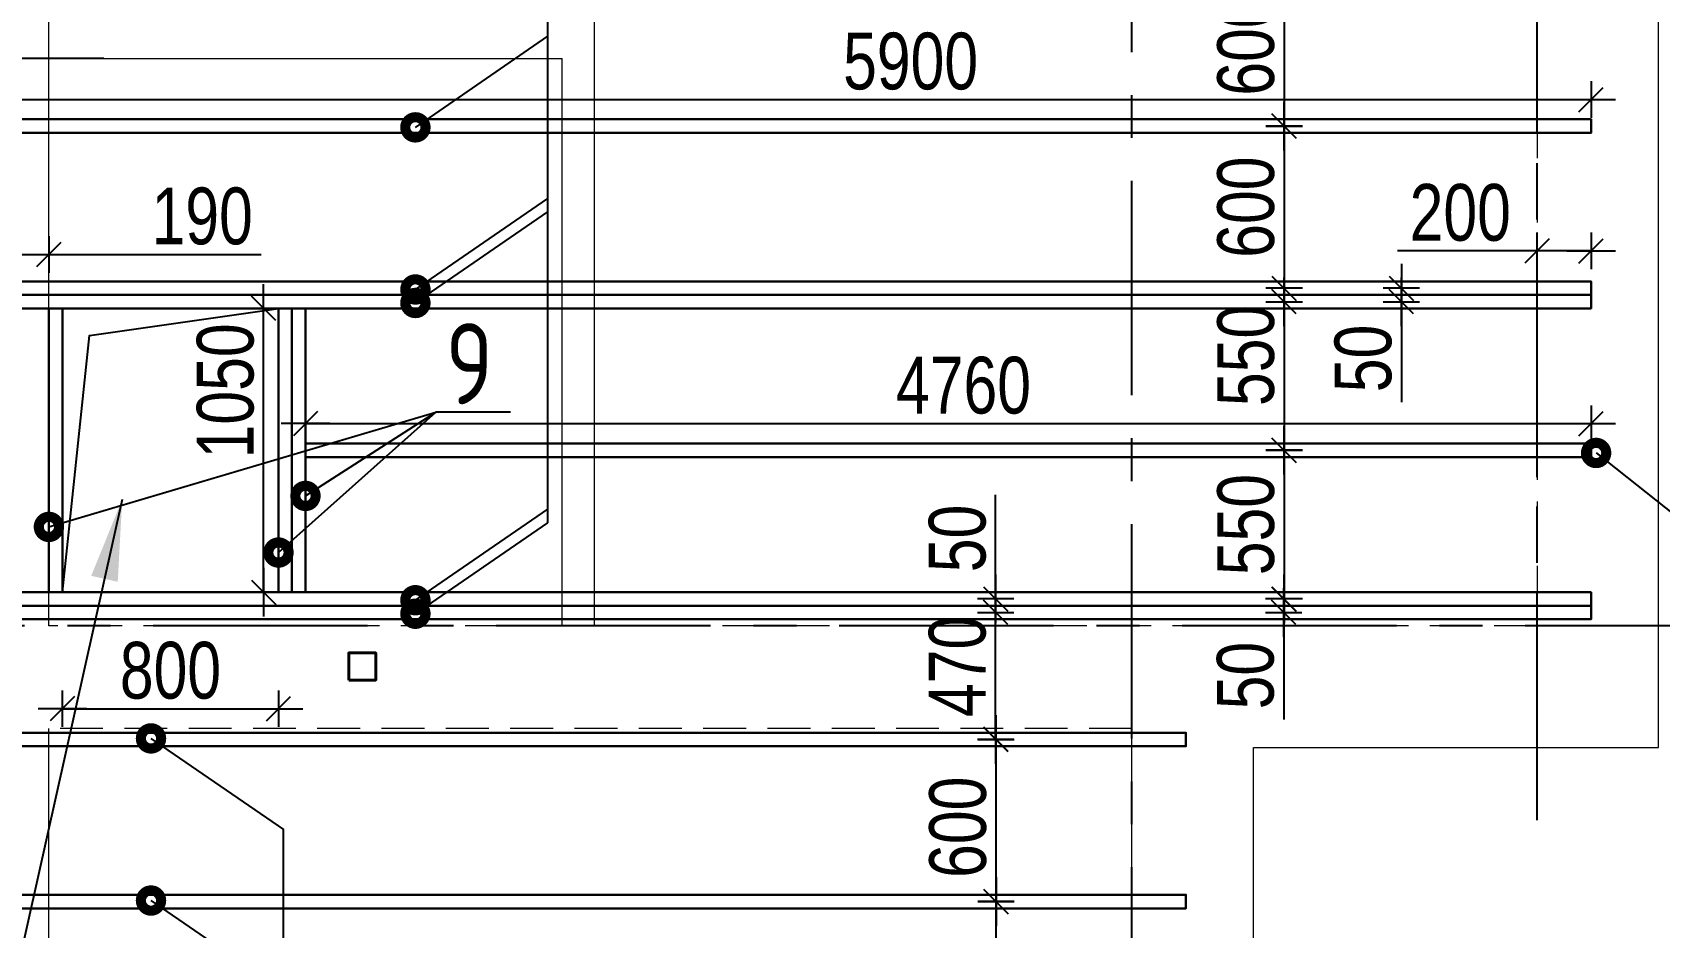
# Model space of a CAD drawing. Extents: x -12289450 to -10763036, y -7834513 to -6150123.
# Drawn here: x -11056296 to -11050273, y -7683933 to -7680621 of the extents above; entities that cross this region are included whole.
import ezdxf

# ---------------------------------------------------------------- set-up
doc = ezdxf.new("R2010")
doc.units = 0
doc.header["$LTSCALE"] = 25
doc.header["$PDMODE"] = 35
doc.linetypes.add('CENTER', pattern=[50.8, 31.75, -6.35, 6.35, -6.35])
doc.linetypes.add('HIDDEN', pattern=[9.525, 6.35, -3.175])
doc.layers.get('DefPoints').update_dxf_attribs({"color": 10, "lineweight": 30})
for name, color, linetype in [('005-РАЗМЕРЫ', 252, 'Continuous'), ('008-ШТРИХОВКА', 252, 'Continuous'), ('014-ОСИ', 251, 'CENTER'), ('Примечания', 7, 'Continuous')]:
    doc.layers.add(name, color=color, linetype=linetype)
doc.layers.add('СТЕНЫ', color=5, linetype='Continuous', lineweight=40)
doc.layers.add('тонкий', color=114, linetype='Continuous', lineweight=20)
doc.styles.add('GOST 2.304', font='cs_gost2304.shx')
doc.styles.add('TXT0', font='txt', dxfattribs={"width": 0.8})
doc.dimstyles.new('Копия(5) РАЗМЕРЫ', dxfattribs={"dimscale": 30, "dimtxt": 7, "dimasz": 0.15, "dimexe": 0, "dimexo": 0, "dimgap": 1.2, "dimtad": 1, "dimdec": 0, "dimzin": 0, "dimdsep": 46, "dimtxsty": 'TXT0', "dimblk1": 'A8MITTA', "dimblk2": 'A8MITTA', "dimsah": 1, "dimcen": 2, "dimse1": 1, "dimse2": 1, "dimadec": 0, "dimazin": 0, "dimtp": 6, "dimtm": 6, "dimtfac": 1, "dimtdec": 0, "dimtofl": 0, "dimtmove": 0, "dimatfit": 3, "dimldrblk": 'A8MITTA', "dimfxl": 0, "dimtolj": 1, "dimtzin": 0, "dimarcsym": 0})

# ---------------------------------------------------------------- blocks, each defined once
blk = doc.blocks.new('A8MITTA', base_point=(3180, 3140))
for p, q in [((3170, 3130), (3190, 3150)), ((3180, 3155), (3180, 3125)), ((3160, 3140), (3200, 3140))]:
    blk.add_line(p, q)
blk = doc.blocks.new('*D656')
at = {"layer": '005-РАЗМЕРЫ', "color": 0, "lineweight": -2, "ltscale": 1.2, "transparency": 16777216}
blk.add_line((-11056421.3, -7680868.9), (-11050530.3, -7680868.9), dxfattribs=at)
at = {"layer": 'DefPoints', "color": 0, "ltscale": 1.2, "transparency": 16777216}
for p in [(-11050525.8, -7680868.9), (-11056425.8, -7681150.4), (-11050525.8, -7681150.4)]:
    blk.add_point(p, dxfattribs=at)
at = {"layer": '005-РАЗМЕРЫ', "color": 0, "lineweight": -2, "ltscale": 1.2, "transparency": 16777216, "xscale": 4.5, "yscale": 4.5, "zscale": 4.5, "rotation": 180}
blk.add_blockref('A8MITTA', (-11056425.8, -7680868.9), dxfattribs=at)
at = {"layer": '005-РАЗМЕРЫ', "color": 0, "lineweight": -2, "ltscale": 1.2, "transparency": 16777216, "xscale": 4.5, "yscale": 4.5, "zscale": 4.5}
blk.add_blockref('A8MITTA', (-11050525.8, -7680868.9), dxfattribs=at)
at = {"layer": '005-РАЗМЕРЫ', "color": 0, "ltscale": 1.2, "transparency": 16777216, "insert": (-11053045.3, -7680727.9), "char_height": 210, "attachment_point": 5, "style": 'TXT0'}
blk.add_mtext('\\A1;5900', dxfattribs=at)
blk = doc.blocks.new('*D657')
at = {"layer": '005-РАЗМЕРЫ', "color": 0, "lineweight": -2, "ltscale": 1.2, "transparency": 16777216}
for p, q in [((-11050725.8, -7681429), (-11051242.1, -7681429)), ((-11050530.3, -7681429), (-11050721.3, -7681429))]:
    blk.add_line(p, q, dxfattribs=at)
at = {"layer": 'DefPoints', "color": 0, "ltscale": 1.2, "transparency": 16777216}
for p in [(-11050525.8, -7681429), (-11050725.8, -7681614), (-11050525.8, -7681614)]:
    blk.add_point(p, dxfattribs=at)
at = {"layer": '005-РАЗМЕРЫ', "color": 0, "lineweight": -2, "ltscale": 1.2, "transparency": 16777216, "xscale": 4.5, "yscale": 4.5, "zscale": 4.5, "rotation": 180}
blk.add_blockref('A8MITTA', (-11050725.8, -7681429), dxfattribs=at)
at = {"layer": '005-РАЗМЕРЫ', "color": 0, "lineweight": -2, "ltscale": 1.2, "transparency": 16777216, "xscale": 4.5, "yscale": 4.5, "zscale": 4.5}
blk.add_blockref('A8MITTA', (-11050525.8, -7681429), dxfattribs=at)
at = {"layer": '005-РАЗМЕРЫ', "color": 0, "ltscale": 1.2, "transparency": 16777216, "insert": (-11051010.1, -7681288), "char_height": 210, "attachment_point": 5, "style": 'TXT0'}
blk.add_mtext('\\A1;200', dxfattribs=at)
blk = doc.blocks.new('*D658')
at = {"layer": '005-РАЗМЕРЫ', "color": 0, "lineweight": -2, "ltscale": 1.2, "transparency": 16777216}
blk.add_line((-11055281.3, -7682068.4), (-11050530.3, -7682068.4), dxfattribs=at)
at = {"layer": 'DefPoints', "color": 0, "ltscale": 1.2, "transparency": 16777216}
for p in [(-11050525.8, -7681642.2), (-11050525.8, -7682068.4), (-11055285.8, -7682142.2)]:
    blk.add_point(p, dxfattribs=at)
at = {"layer": '005-РАЗМЕРЫ', "color": 0, "lineweight": -2, "ltscale": 1.2, "transparency": 16777216, "xscale": 4.5, "yscale": 4.5, "zscale": 4.5, "rotation": 180}
blk.add_blockref('A8MITTA', (-11055285.8, -7682068.4), dxfattribs=at)
at = {"layer": '005-РАЗМЕРЫ', "color": 0, "lineweight": -2, "ltscale": 1.2, "transparency": 16777216, "xscale": 4.5, "yscale": 4.5, "zscale": 4.5}
blk.add_blockref('A8MITTA', (-11050525.8, -7682068.4), dxfattribs=at)
at = {"layer": '005-РАЗМЕРЫ', "color": 0, "ltscale": 1.2, "transparency": 16777216, "insert": (-11052849.4, -7681927.4), "char_height": 210, "attachment_point": 5, "style": 'TXT0'}
blk.add_mtext('\\A1;4760', dxfattribs=at)
blk = doc.blocks.new('*D666')
at = {"layer": '005-РАЗМЕРЫ', "color": 0, "lineweight": -2, "ltscale": 1.2, "transparency": 16777216}
blk.add_line((-11052728.8, -7684432.7), (-11052728.8, -7683841.7), dxfattribs=at)
at = {"layer": 'DefPoints', "color": 0, "ltscale": 1.2, "transparency": 16777216}
for p in [(-11052728.8, -7683837.2), (-11052025.8, -7683837.2), (-11052025.8, -7684437.2)]:
    blk.add_point(p, dxfattribs=at)
at = {"layer": '005-РАЗМЕРЫ', "color": 0, "lineweight": -2, "ltscale": 1.2, "transparency": 16777216, "xscale": 4.5, "yscale": 4.5, "zscale": 4.5}
for p, rotation in [((-11052728.8, -7683837.2), 90), ((-11052728.8, -7684437.2), 270)]:
    blk.add_blockref('A8MITTA', p, dxfattribs=dict(at, rotation=rotation))
at = {"layer": '005-РАЗМЕРЫ', "color": 0, "ltscale": 1.2, "transparency": 16777216, "insert": (-11052869.8, -7684162.2), "char_height": 210, "attachment_point": 5, "rotation": 90, "style": 'TXT0'}
blk.add_mtext('\\A1;600', dxfattribs=at)
blk = doc.blocks.new('*D667')
at = {"layer": '005-РАЗМЕРЫ', "color": 0, "lineweight": -2, "ltscale": 1.2, "transparency": 16777216}
blk.add_line((-11052728.8, -7683832.7), (-11052728.8, -7683241.7), dxfattribs=at)
at = {"layer": 'DefPoints', "color": 0, "ltscale": 1.2, "transparency": 16777216}
for p in [(-11052728.8, -7683237.2), (-11052025.8, -7683237.2), (-11052025.8, -7683837.2)]:
    blk.add_point(p, dxfattribs=at)
at = {"layer": '005-РАЗМЕРЫ', "color": 0, "lineweight": -2, "ltscale": 1.2, "transparency": 16777216, "xscale": 4.5, "yscale": 4.5, "zscale": 4.5}
for p, rotation in [((-11052728.8, -7683237.2), 90), ((-11052728.8, -7683837.2), 270)]:
    blk.add_blockref('A8MITTA', p, dxfattribs=dict(at, rotation=rotation))
at = {"layer": '005-РАЗМЕРЫ', "color": 0, "ltscale": 1.2, "transparency": 16777216, "insert": (-11052869.8, -7683562.2), "char_height": 210, "attachment_point": 5, "rotation": 90, "style": 'TXT0'}
blk.add_mtext('\\A1;600', dxfattribs=at)
blk = doc.blocks.new('*D668')
at = {"layer": '005-РАЗМЕРЫ', "color": 0, "lineweight": -2, "ltscale": 1.2, "transparency": 16777216}
blk.add_line((-11052730.4, -7683232.7), (-11052730.4, -7682771.7), dxfattribs=at)
at = {"layer": 'DefPoints', "color": 0, "ltscale": 1.2, "transparency": 16777216}
for p in [(-11052730.4, -7682767.2), (-11050525.8, -7682767.2), (-11052025.8, -7683237.2)]:
    blk.add_point(p, dxfattribs=at)
at = {"layer": '005-РАЗМЕРЫ', "color": 0, "lineweight": -2, "ltscale": 1.2, "transparency": 16777216, "xscale": 4.5, "yscale": 4.5, "zscale": 4.5}
for p, rotation in [((-11052730.4, -7682767.2), 90), ((-11052730.4, -7683237.2), 270)]:
    blk.add_blockref('A8MITTA', p, dxfattribs=dict(at, rotation=rotation))
at = {"layer": '005-РАЗМЕРЫ', "color": 0, "ltscale": 1.2, "transparency": 16777216, "insert": (-11052871.4, -7682966.9), "char_height": 210, "attachment_point": 5, "rotation": 90, "style": 'TXT0'}
blk.add_mtext('\\A1;470', dxfattribs=at)
blk = doc.blocks.new('*D669')
at = {"layer": '005-РАЗМЕРЫ', "color": 0, "lineweight": -2, "ltscale": 1.2, "transparency": 16777216}
for p, q in [((-11052730.4, -7682712.7), (-11052730.4, -7682331.4)), ((-11052730.4, -7682771.7), (-11052730.4, -7682776.2))]:
    blk.add_line(p, q, dxfattribs=at)
at = {"layer": 'DefPoints', "color": 0, "ltscale": 1.2, "transparency": 16777216}
for p in [(-11052730.4, -7682717.2), (-11050525.8, -7682717.2), (-11050525.8, -7682767.2)]:
    blk.add_point(p, dxfattribs=at)
at = {"layer": '005-РАЗМЕРЫ', "color": 0, "lineweight": -2, "ltscale": 1.2, "transparency": 16777216, "xscale": 4.5, "yscale": 4.5, "zscale": 4.5}
for p, rotation in [((-11052730.4, -7682717.2), 270), ((-11052730.4, -7682767.2), 90)]:
    blk.add_blockref('A8MITTA', p, dxfattribs=dict(at, rotation=rotation))
at = {"layer": '005-РАЗМЕРЫ', "color": 0, "ltscale": 1.2, "transparency": 16777216, "insert": (-11052871.4, -7682493.4), "char_height": 210, "attachment_point": 5, "rotation": 90, "style": 'TXT0'}
blk.add_mtext('\\A1;50', dxfattribs=at)
blk = doc.blocks.new('*D678')
at = {"layer": '005-РАЗМЕРЫ', "color": 0, "lineweight": -2, "ltscale": 1.2, "transparency": 16777216}
blk.add_line((-11051662.3, -7680371.7), (-11051662.3, -7680962.7), dxfattribs=at)
at = {"layer": 'DefPoints', "color": 0, "ltscale": 1.2, "transparency": 16777216}
for p in [(-11050525.8, -7680367.2), (-11051662.3, -7680967.2), (-11050525.8, -7680967.2)]:
    blk.add_point(p, dxfattribs=at)
at = {"layer": '005-РАЗМЕРЫ', "color": 0, "lineweight": -2, "ltscale": 1.2, "transparency": 16777216, "xscale": 4.5, "yscale": 4.5, "zscale": 4.5}
for p, rotation in [((-11051662.3, -7680367.2), 90), ((-11051662.3, -7680967.2), 270)]:
    blk.add_blockref('A8MITTA', p, dxfattribs=dict(at, rotation=rotation))
at = {"layer": '005-РАЗМЕРЫ', "color": 0, "ltscale": 1.2, "transparency": 16777216, "insert": (-11051803.3, -7680667.2), "char_height": 210, "attachment_point": 5, "rotation": 90, "style": 'TXT0'}
blk.add_mtext('\\A1;600', dxfattribs=at)
blk = doc.blocks.new('*D679')
at = {"layer": '005-РАЗМЕРЫ', "color": 0, "lineweight": -2, "ltscale": 1.2, "transparency": 16777216}
blk.add_line((-11051662.3, -7680971.7), (-11051662.3, -7681562.7), dxfattribs=at)
at = {"layer": 'DefPoints', "color": 0, "ltscale": 1.2, "transparency": 16777216}
for p in [(-11050525.8, -7680967.2), (-11051662.3, -7681567.2), (-11050525.8, -7681567.2)]:
    blk.add_point(p, dxfattribs=at)
at = {"layer": '005-РАЗМЕРЫ', "color": 0, "lineweight": -2, "ltscale": 1.2, "transparency": 16777216, "xscale": 4.5, "yscale": 4.5, "zscale": 4.5}
for p, rotation in [((-11051662.3, -7680967.2), 90), ((-11051662.3, -7681567.2), 270)]:
    blk.add_blockref('A8MITTA', p, dxfattribs=dict(at, rotation=rotation))
at = {"layer": '005-РАЗМЕРЫ', "color": 0, "ltscale": 1.2, "transparency": 16777216, "insert": (-11051803.3, -7681267.2), "char_height": 210, "attachment_point": 5, "rotation": 90, "style": 'TXT0'}
blk.add_mtext('\\A1;600', dxfattribs=at)
blk = doc.blocks.new('*D680')
at = {"layer": '005-РАЗМЕРЫ', "color": 0, "lineweight": -2, "ltscale": 1.2, "transparency": 16777216}
for p, q in [((-11051228.1, -7681562.7), (-11051228.1, -7681558.2)), ((-11051228.1, -7681621.7), (-11051228.1, -7681989.3))]:
    blk.add_line(p, q, dxfattribs=at)
at = {"layer": 'DefPoints', "color": 0, "ltscale": 1.2, "transparency": 16777216}
for p in [(-11050525.8, -7681567.2), (-11051228.1, -7681617.2), (-11050525.8, -7681617.2)]:
    blk.add_point(p, dxfattribs=at)
at = {"layer": '005-РАЗМЕРЫ', "color": 0, "lineweight": -2, "ltscale": 1.2, "transparency": 16777216, "xscale": 4.5, "yscale": 4.5, "zscale": 4.5}
for p, rotation in [((-11051228.1, -7681567.2), 270), ((-11051228.1, -7681617.2), 90)]:
    blk.add_blockref('A8MITTA', p, dxfattribs=dict(at, rotation=rotation))
at = {"layer": '005-РАЗМЕРЫ', "color": 0, "ltscale": 1.2, "transparency": 16777216, "insert": (-11051369.1, -7681827.3), "char_height": 210, "attachment_point": 5, "rotation": 90, "style": 'TXT0'}
blk.add_mtext('\\A1;50', dxfattribs=at)
blk = doc.blocks.new('*D681')
at = {"layer": '005-РАЗМЕРЫ', "color": 0, "lineweight": -2, "ltscale": 1.2, "transparency": 16777216}
blk.add_line((-11051662.3, -7681621.7), (-11051662.3, -7682162.7), dxfattribs=at)
at = {"layer": 'DefPoints', "color": 0, "ltscale": 1.2, "transparency": 16777216}
for p in [(-11050525.8, -7681617.2), (-11055285.8, -7682167.2), (-11051662.3, -7682167.2)]:
    blk.add_point(p, dxfattribs=at)
at = {"layer": '005-РАЗМЕРЫ', "color": 0, "lineweight": -2, "ltscale": 1.2, "transparency": 16777216, "xscale": 4.5, "yscale": 4.5, "zscale": 4.5}
for p, rotation in [((-11051662.3, -7681617.2), 90), ((-11051662.3, -7682167.2), 270)]:
    blk.add_blockref('A8MITTA', p, dxfattribs=dict(at, rotation=rotation))
at = {"layer": '005-РАЗМЕРЫ', "color": 0, "ltscale": 1.2, "transparency": 16777216, "insert": (-11051803.3, -7681816), "char_height": 210, "attachment_point": 5, "rotation": 90, "style": 'TXT0'}
blk.add_mtext('\\A1;550', dxfattribs=at)
blk = doc.blocks.new('*D682')
at = {"layer": '005-РАЗМЕРЫ', "color": 0, "lineweight": -2, "ltscale": 1.2, "transparency": 16777216}
blk.add_line((-11051662.3, -7682171.7), (-11051662.3, -7682712.7), dxfattribs=at)
at = {"layer": 'DefPoints', "color": 0, "ltscale": 1.2, "transparency": 16777216}
for p in [(-11055285.8, -7682167.2), (-11051662.3, -7682717.2), (-11050525.8, -7682717.2)]:
    blk.add_point(p, dxfattribs=at)
at = {"layer": '005-РАЗМЕРЫ', "color": 0, "lineweight": -2, "ltscale": 1.2, "transparency": 16777216, "xscale": 4.5, "yscale": 4.5, "zscale": 4.5}
for p, rotation in [((-11051662.3, -7682167.2), 90), ((-11051662.3, -7682717.2), 270)]:
    blk.add_blockref('A8MITTA', p, dxfattribs=dict(at, rotation=rotation))
at = {"layer": '005-РАЗМЕРЫ', "color": 0, "ltscale": 1.2, "transparency": 16777216, "insert": (-11051803.3, -7682442.2), "char_height": 210, "attachment_point": 5, "rotation": 90, "style": 'TXT0'}
blk.add_mtext('\\A1;550', dxfattribs=at)
blk = doc.blocks.new('*D683')
at = {"layer": '005-РАЗМЕРЫ', "color": 0, "lineweight": -2, "ltscale": 1.2, "transparency": 16777216}
for p, q in [((-11051663.6, -7682712.7), (-11051663.6, -7682708.2)), ((-11051663.6, -7682771.7), (-11051663.6, -7683162.9))]:
    blk.add_line(p, q, dxfattribs=at)
at = {"layer": 'DefPoints', "color": 0, "ltscale": 1.2, "transparency": 16777216}
for p in [(-11050525.8, -7682717.2), (-11051663.6, -7682767.2), (-11050525.8, -7682767.2)]:
    blk.add_point(p, dxfattribs=at)
at = {"layer": '005-РАЗМЕРЫ', "color": 0, "lineweight": -2, "ltscale": 1.2, "transparency": 16777216, "xscale": 4.5, "yscale": 4.5, "zscale": 4.5}
for p, rotation in [((-11051663.6, -7682717.2), 270), ((-11051663.6, -7682767.2), 90)]:
    blk.add_blockref('A8MITTA', p, dxfattribs=dict(at, rotation=rotation))
at = {"layer": '005-РАЗМЕРЫ', "color": 0, "ltscale": 1.2, "transparency": 16777216, "insert": (-11051804.6, -7683000.9), "char_height": 210, "attachment_point": 5, "rotation": 90, "style": 'TXT0'}
blk.add_mtext('\\A1;50', dxfattribs=at)
blk = doc.blocks.new('*D685')
at = {"layer": '005-РАЗМЕРЫ', "color": 0, "lineweight": -2, "ltscale": 1.2, "transparency": 16777216}
blk.add_line((-11055440.8, -7682687.7), (-11055440.8, -7681646.7), dxfattribs=at)
at = {"layer": 'DefPoints', "color": 0, "ltscale": 1.2, "transparency": 16777216}
for p in [(-11055660.8, -7681642.2), (-11055440.8, -7681642.2), (-11055660.8, -7682692.2)]:
    blk.add_point(p, dxfattribs=at)
at = {"layer": '005-РАЗМЕРЫ', "color": 0, "lineweight": -2, "ltscale": 1.2, "transparency": 16777216, "xscale": 4.5, "yscale": 4.5, "zscale": 4.5}
for p, rotation in [((-11055440.8, -7681642.2), 90), ((-11055440.8, -7682692.2), 270)]:
    blk.add_blockref('A8MITTA', p, dxfattribs=dict(at, rotation=rotation))
at = {"layer": '005-РАЗМЕРЫ', "color": 0, "ltscale": 1.2, "transparency": 16777216, "insert": (-11055581.8, -7681947.2), "char_height": 210, "attachment_point": 5, "rotation": 90, "style": 'TXT0'}
blk.add_mtext('\\A1;1050', dxfattribs=at)
blk = doc.blocks.new('*D686')
at = {"layer": '005-РАЗМЕРЫ', "color": 0, "lineweight": -2, "ltscale": 1.2, "transparency": 16777216}
blk.add_line((-11056181.3, -7683123.5), (-11055390.3, -7683123.5), dxfattribs=at)
at = {"layer": 'DefPoints', "color": 0, "ltscale": 1.2, "transparency": 16777216}
for p in [(-11056185.8, -7682692.2), (-11055385.8, -7682692.2), (-11055385.8, -7683123.5)]:
    blk.add_point(p, dxfattribs=at)
at = {"layer": '005-РАЗМЕРЫ', "color": 0, "lineweight": -2, "ltscale": 1.2, "transparency": 16777216, "xscale": 4.5, "yscale": 4.5, "zscale": 4.5, "rotation": 180}
blk.add_blockref('A8MITTA', (-11056185.8, -7683123.5), dxfattribs=at)
at = {"layer": '005-РАЗМЕРЫ', "color": 0, "lineweight": -2, "ltscale": 1.2, "transparency": 16777216, "xscale": 4.5, "yscale": 4.5, "zscale": 4.5}
blk.add_blockref('A8MITTA', (-11055385.8, -7683123.5), dxfattribs=at)
at = {"layer": '005-РАЗМЕРЫ', "color": 0, "ltscale": 1.2, "transparency": 16777216, "insert": (-11055785.8, -7682982.5), "char_height": 210, "attachment_point": 5, "style": 'TXT0'}
blk.add_mtext('\\A1;800', dxfattribs=at)
blk = doc.blocks.new('*D697')
at = {"layer": '005-РАЗМЕРЫ', "color": 0, "lineweight": -2, "ltscale": 1.2, "transparency": 16777216}
for p, q in [((-11056421.3, -7681442.2), (-11056240.3, -7681442.2)), ((-11056235.8, -7681442.2), (-11055450.3, -7681442.2))]:
    blk.add_line(p, q, dxfattribs=at)
at = {"layer": 'DefPoints', "color": 0, "ltscale": 1.2, "transparency": 16777216}
for p in [(-11056425.8, -7681319.3), (-11056235.8, -7681319.3), (-11056235.8, -7681442.2)]:
    blk.add_point(p, dxfattribs=at)
at = {"layer": '005-РАЗМЕРЫ', "color": 0, "lineweight": -2, "ltscale": 1.2, "transparency": 16777216, "xscale": 4.5, "yscale": 4.5, "zscale": 4.5, "rotation": 180}
blk.add_blockref('A8MITTA', (-11056425.8, -7681442.2), dxfattribs=at)
at = {"layer": '005-РАЗМЕРЫ', "color": 0, "lineweight": -2, "ltscale": 1.2, "transparency": 16777216, "xscale": 4.5, "yscale": 4.5, "zscale": 4.5}
blk.add_blockref('A8MITTA', (-11056235.8, -7681442.2), dxfattribs=at)
at = {"layer": '005-РАЗМЕРЫ', "color": 0, "ltscale": 1.2, "transparency": 16777216, "insert": (-11055668.3, -7681301.2), "char_height": 210, "attachment_point": 5, "style": 'TXT0'}
blk.add_mtext('\\A1;190', dxfattribs=at)

msp = doc.modelspace()

# ---------------------------------------------------------------- linework, layer by layer
at = {"layer": '008-ШТРИХОВКА', "ltscale": 3}
msp.add_lwpolyline([(-11056185.8, -7682692.2), (-11056085.8, -7681742.2), (-11055385.8, -7681642.2)], dxfattribs=at)
at = {"layer": '014-ОСИ'}
msp.add_line((-11050725.8, -7683535.9), (-11050725.8, -7674758.6), dxfattribs=at)
for points in [[(-11052225.8, -7688313.6), (-11052225.8, -7674658.6)], [(-11050725.8, -7683486.1), (-11050725.8, -7678997.2)], [(-11056032.2, -7680717.2), (-11064955.4, -7680717.2)], [(-11049975.8, -7682817.2), (-11064955.4, -7682817.2)]]:
    msp.add_lwpolyline(points, dxfattribs=at)
at = {"layer": 'Примечания', "ltscale": 3}
for p, q in [((-11054388.1, -7682434.9), (-11054388.1, -7676201.6)), ((-11054878.9, -7680971.9), (-11054388.1, -7680634.9)), ((-11054878.9, -7681571.9), (-11054388.1, -7681234.9)), ((-11054878.9, -7681621.9), (-11054388.1, -7681284.9)), ((-11056235.8, -7682450.6), (-11054802.9, -7682025.6)), ((-11055385.8, -7682545.4), (-11054802.9, -7682025.6)), ((-11055285.8, -7682335.9), (-11054802.9, -7682025.6)), ((-11054527.3, -7682025.6), (-11054802.9, -7682025.6)), ((-11050507.1, -7682176.9), (-11049913.3, -7682647.9)), ((-11055964.5, -7682349.5), (-11057620.2, -7689750)), ((-11055964.5, -7682349.5), (-11057620.2, -7689750)), ((-11055964.5, -7682349.5), (-11057620.2, -7689750)), ((-11054878.9, -7682721.9), (-11054388.1, -7682384.9)), ((-11054878.9, -7682771.9), (-11054388.1, -7682434.9)), ((-11055857.9, -7683233.3), (-11055367.2, -7683570.3)), ((-11055367.2, -7688878.2), (-11055367.2, -7683570.3)), ((-11055857.9, -7683833.3), (-11055367.2, -7684170.3))]:
    msp.add_line(p, q, dxfattribs=at)
at = {"layer": 'Примечания', "ltscale": 3, "const_width": 75}
for points in [[(-11054860.1, -7680971.9, 1), (-11054897.6, -7680971.9, 1)], [(-11054860.1, -7681571.9, 1), (-11054897.6, -7681571.9, 1)], [(-11054860.1, -7681621.9, 1), (-11054897.6, -7681621.9, 1)], [(-11050525.8, -7682176.9, -1), (-11050488.3, -7682176.9, -1)], [(-11055267.1, -7682335.9, 1), (-11055304.6, -7682335.9, 1)], [(-11056217.1, -7682450.6, 1), (-11056254.6, -7682450.6, 1)], [(-11055367.1, -7682545.4, 1), (-11055404.6, -7682545.4, 1)], [(-11054860.1, -7682721.9, 1), (-11054897.6, -7682721.9, 1)], [(-11054860.1, -7682771.9, 1), (-11054897.6, -7682771.9, 1)], [(-11055839.1, -7683233.3, -1), (-11055876.6, -7683233.3, -1)], [(-11055839.1, -7683833.3, -1), (-11055876.6, -7683833.3, -1)]]:
    msp.add_lwpolyline(points, format="xyb", close=True, dxfattribs=at)
at = {"layer": 'Примечания', "ltscale": 3}
msp.add_solid([(-11055964.5, -7682349.5), (-11055981, -7682653.7), (-11056079.2, -7682631.8)], dxfattribs=at)
msp.add_solid([(-11055964.5, -7682349.5), (-11055981, -7682653.7), (-11056079.2, -7682631.8)], dxfattribs=at)
msp.add_solid([(-11055964.5, -7682349.5), (-11055981, -7682653.7), (-11056079.2, -7682631.8)], dxfattribs=at)
at = {"layer": 'СТЕНЫ', "color": 4, "lineweight": 30, "ltscale": 3}
for points in [[(-11056425.8, -7680942.2), (-11056425.8, -7680942.2), (-11056425.8, -7680992.2), (-11050525.8, -7680992.2), (-11050525.8, -7680992.2), (-11050525.8, -7680942.2)], [(-11056425.8, -7681542.2), (-11056425.8, -7681542.2), (-11056425.8, -7681592.2), (-11050525.8, -7681592.2), (-11050525.8, -7681592.2), (-11050525.8, -7681542.2)], [(-11056425.8, -7681592.2), (-11056425.8, -7681592.2), (-11056425.8, -7681642.2), (-11050525.8, -7681642.2), (-11050525.8, -7681642.2), (-11050525.8, -7681592.2)], [(-11056235.8, -7682692.2), (-11056235.8, -7681642.2), (-11056185.8, -7681642.2), (-11056185.8, -7682692.2), (-11056235.8, -7682692.2)], [(-11055385.8, -7682692.2), (-11055385.8, -7681642.2), (-11055335.8, -7681642.2), (-11055335.8, -7682692.2), (-11055385.8, -7682692.2)], [(-11055335.8, -7682692.2), (-11055335.8, -7681642.2), (-11055285.8, -7681642.2), (-11055285.8, -7682692.2), (-11055335.8, -7682692.2)], [(-11055285.8, -7682142.2), (-11055285.8, -7682142.2), (-11055285.8, -7682192.2), (-11050525.8, -7682192.2), (-11050525.8, -7682192.2), (-11050525.8, -7682142.2)], [(-11056425.8, -7682692.2), (-11056425.8, -7682692.2), (-11056425.8, -7682742.2), (-11050525.8, -7682742.2), (-11050525.8, -7682742.2), (-11050525.8, -7682692.2)], [(-11056425.8, -7682742.2), (-11056425.8, -7682742.2), (-11056425.8, -7682792.2), (-11050525.8, -7682792.2), (-11050525.8, -7682792.2), (-11050525.8, -7682742.2)], [(-11056425.8, -7683212.2), (-11056425.8, -7683212.2), (-11056425.8, -7683262.2), (-11052025.8, -7683262.2), (-11052025.8, -7683262.2), (-11052025.8, -7683212.2)], [(-11056425.8, -7683812.2), (-11056425.8, -7683812.2), (-11056425.8, -7683862.2), (-11052025.8, -7683862.2), (-11052025.8, -7683862.2), (-11052025.8, -7683812.2)]]:
    msp.add_lwpolyline(points, close=True, dxfattribs=at)
at = {"layer": 'СТЕНЫ', "color": 1, "lineweight": 40, "ltscale": 3}
msp.add_lwpolyline([(-11055125.8, -7683017.2), (-11055025.8, -7683017.2), (-11055025.8, -7682917.2), (-11055125.8, -7682917.2)], close=True, dxfattribs=at)
at = {"layer": 'тонкий', "color": 3, "lineweight": 20}
for p, q in [((-11050275.8, -7683267.2), (-11050275.8, -7676667.2)), ((-11051775.8, -7686797.2), (-11051775.8, -7683267.2)), ((-11051775.8, -7683267.2), (-11050275.8, -7683267.2))]:
    msp.add_line(p, q, dxfattribs=at)
at = {"layer": 'тонкий', "color": 3, "linetype": 'HIDDEN', "lineweight": 9}
for p, q in [((-11050725.8, -7677117.2), (-11050725.8, -7682817.2)), ((-11050725.8, -7677117.2), (-11050725.8, -7682817.2)), ((-11050725.8, -7682817.2), (-11056235.8, -7682817.2))]:
    msp.add_line(p, q, dxfattribs=at)
at = {"layer": 'тонкий', "color": 3, "lineweight": 20}
for points in [[(-11056235.8, -7682817.2), (-11056235.8, -7677117.2)], [(-11054215.8, -7682817.2), (-11054215.8, -7677117.2)], [(-11056235.8, -7680717.2), (-11054335.8, -7680717.2)], [(-11056235.8, -7680717.2), (-11054335.8, -7680717.2)], [(-11054335.8, -7682817.2), (-11054335.8, -7680717.2)], [(-11056235.8, -7687617.2), (-11056235.8, -7683197.2)], [(-11052225.8, -7687617.2), (-11052225.8, -7683197.2)]]:
    msp.add_lwpolyline(points, dxfattribs=at)
at = {"layer": 'тонкий', "color": 3, "linetype": 'HIDDEN', "lineweight": 9}
msp.add_lwpolyline([(-11052225.8, -7683197.2), (-11056235.8, -7683197.2)], dxfattribs=at)

# ---------------------------------------------------------------- texts
at = {"layer": 'Примечания', "ltscale": 3, "style": 'GOST 2.304'}
msp.add_text('9', height=300, rotation=359.99996, dxfattribs=at).set_placement((-11054767.7, -7681996.7))

# ---------------------------------------------------------------- dimensions: what is measured, and where the dimension line sits
at = {"layer": '005-РАЗМЕРЫ', "ltscale": 1.2}
for base, p1, p2, picture, middle in [((-11051662.3, -7680967.2), (-11050525.8, -7680367.2), (-11050525.8, -7680967.2), '*D678', (-11051803.3, -7680667.2)), ((-11051662.3, -7681567.2), (-11050525.8, -7680967.2), (-11050525.8, -7681567.2), '*D679', (-11051803.3, -7681267.2)), ((-11051662.3, -7682717.2), (-11055285.8, -7682167.2), (-11050525.8, -7682717.2), '*D682', (-11051803.3, -7682442.2))]:
    dim = msp.add_linear_dim(base=base, p1=p1, p2=p2, angle=90, dimstyle='Копия(5) РАЗМЕРЫ', dxfattribs=at)
    dim.commit()
    dim.dimension.update_dxf_attribs({"geometry": picture, "text_midpoint": middle})
for base, p1, p2, picture, middle in [((-11050525.8, -7680868.9), (-11056425.8, -7681150.4), (-11050525.8, -7681150.4), '*D656', (-11053045.3, -7680868.9)), ((-11056235.8, -7681442.2), (-11056425.8, -7681319.3), (-11056235.8, -7681319.3), '*D697', (-11055668.3, -7681442.2)), ((-11050525.8, -7681429), (-11050725.8, -7681614), (-11050525.8, -7681614), '*D657', (-11051010.1, -7681429)), ((-11050525.8, -7682068.4), (-11055285.8, -7682142.2), (-11050525.8, -7681642.2), '*D658', (-11052849.4, -7682068.4)), ((-11055385.8, -7683123.5), (-11056185.8, -7682692.2), (-11055385.8, -7682692.2), '*D686', (-11055785.8, -7683123.5))]:
    dim = msp.add_linear_dim(base=base, p1=p1, p2=p2, dimstyle='Копия(5) РАЗМЕРЫ', dxfattribs=at)
    dim.commit()
    dim.dimension.update_dxf_attribs({"geometry": picture, "text_midpoint": middle, "dimtype": 160})
for base, p1, p2, picture, middle in [((-11051228.1, -7681617.2), (-11050525.8, -7681567.2), (-11050525.8, -7681617.2), '*D680', (-11051228.1, -7681827.3)), ((-11055440.8, -7681642.2), (-11055660.8, -7682692.2), (-11055660.8, -7681642.2), '*D685', (-11055440.8, -7681947.2)), ((-11051662.3, -7682167.2), (-11050525.8, -7681617.2), (-11055285.8, -7682167.2), '*D681', (-11051662.3, -7681816)), ((-11052730.4, -7682717.2), (-11050525.8, -7682767.2), (-11050525.8, -7682717.2), '*D669', (-11052730.4, -7682493.4)), ((-11051663.6, -7682767.2), (-11050525.8, -7682717.2), (-11050525.8, -7682767.2), '*D683', (-11051663.6, -7683000.9)), ((-11052730.4, -7682767.2), (-11052025.8, -7683237.2), (-11050525.8, -7682767.2), '*D668', (-11052730.4, -7682966.9)), ((-11052728.8, -7683237.2), (-11052025.8, -7683837.2), (-11052025.8, -7683237.2), '*D667', (-11052728.8, -7683562.2)), ((-11052728.8, -7683837.2), (-11052025.8, -7684437.2), (-11052025.8, -7683837.2), '*D666', (-11052728.8, -7684162.2))]:
    dim = msp.add_linear_dim(base=base, p1=p1, p2=p2, angle=90, dimstyle='Копия(5) РАЗМЕРЫ', dxfattribs=at)
    dim.commit()
    dim.dimension.update_dxf_attribs({"geometry": picture, "text_midpoint": middle, "dimtype": 160})

doc.saveas('drawing.dxf')
